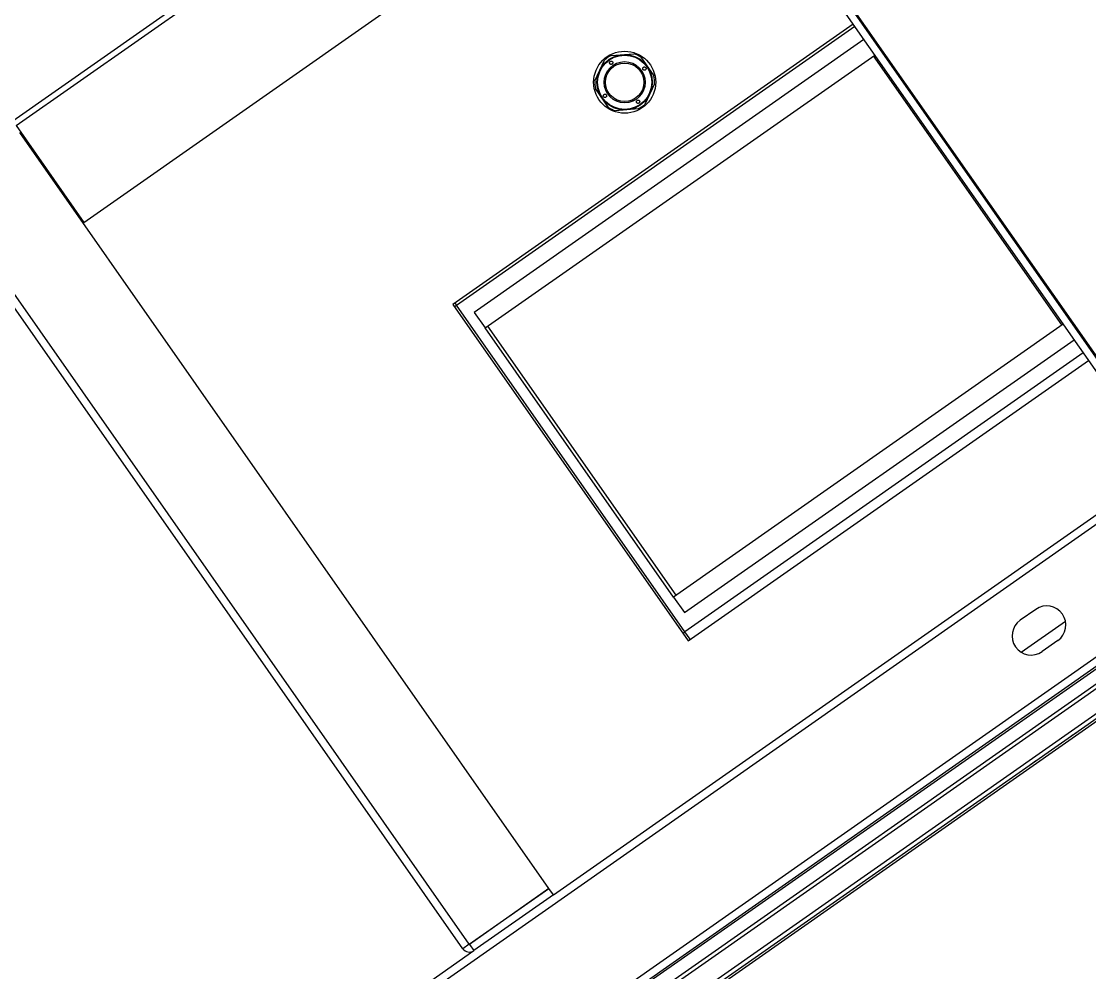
# Model space of a CAD drawing. Header units: millimetres. Extents: x 152904052 to 153933663, y 538271515 to 539240469.
# Drawn here: x 153347429 to 153347989, y 538942297 to 538942795 of the extents above; entities that cross this region are included whole.
import ezdxf

# ---------------------------------------------------------------- set-up
doc = ezdxf.new("R2010")
doc.units = ezdxf.units.MM
doc.layers.add('POWR', color=5, linetype='Continuous')

msp = doc.modelspace()

# ---------------------------------------------------------------- linework, layer by layer
at = {"layer": 'POWR', "color": 7}
for p, q in [((153347424.9, 538942742.77), (153348269.45, 538943334.13)), ((153347426.68, 538942740.23), (153348271.22, 538943331.59)), ((153347462.18, 538942689.53), (153348306.73, 538943280.89)), ((153346790.22, 538941689.56), (153348585.8, 538942946.84)), ((153347708.18, 538942337.33), (153348553.96, 538942929.55)), ((153348027.86, 538942561.17), (153347781.45, 538942913.08)), ((153348031.13, 538942563.47), (153347784.72, 538942915.37)), ((153347785.13, 538942915.66), (153348031.54, 538942563.75)), ((153346840, 538941655.08), (153348601.17, 538942888.27)), ((153347731.94, 538942265.4), (153348623.59, 538942889.89)), ((153347733.09, 538942263.77), (153348624.74, 538942888.25)), ((153346842.35, 538941651.72), (153348603.53, 538942884.91)), ((153348633.21, 538942880.87), (153347737.13, 538942253.29)), ((153348600.12, 538942881.06), (153347750.25, 538942285.97)), ((153348632.7, 538942877.95), (153347740.05, 538942252.77)), ((153347865.25, 538942793.4), (153347655.42, 538942646.48)), ((153347657.37, 538942646.14), (153347866.05, 538942792.26)), ((153347870.87, 538942785.37), (153347666.69, 538942642.41)), ((153347672.43, 538942634.22), (153347876.6, 538942777.18)), ((153347729.87, 538942763.74), (153347734.99, 538942774.54)), ((153347738.41, 538942776.9), (153347750.33, 538942777.86)), ((153347754.07, 538942776.08), (153347760.86, 538942766.23)), ((153347974.56, 538942635.8), (153347875.91, 538942776.7)), ((153347761.19, 538942762.1), (153347756.06, 538942751.3)), ((153347736.99, 538942749.77), (153347730.2, 538942759.61)), ((153347752.65, 538942748.95), (153347740.73, 538942747.99)), ((153347426.68, 538942740.23), (153347462.18, 538942689.53)), ((153347705.83, 538942340.69), (153347428.56, 538942736.67)), ((153347664.14, 538942311.5), (153347386.87, 538942707.48)), ((153347660.78, 538942309.15), (153347383.51, 538942705.12)), ((153347655.42, 538942646.48), (153347778.74, 538942470.36)), ((153347656.22, 538942645.33), (153347657.37, 538942646.14)), ((153347656.57, 538942647.28), (153347657.37, 538942646.14)), ((153347777.13, 538942475.1), (153347657.37, 538942646.14)), ((153347666.69, 538942642.41), (153347672.43, 538942634.22)), ((153347771.09, 538942493.33), (153347672.43, 538942634.22)), ((153347673.74, 538942635.14), (153347772.4, 538942494.24)), ((153347975.26, 538942636.29), (153347771.09, 538942493.33)), ((153347776.82, 538942485.13), (153347980.99, 538942628.1)), ((153347985.81, 538942621.22), (153347777.13, 538942475.1)), ((153347778.74, 538942470.36), (153347988.57, 538942617.28)), ((153347771.09, 538942493.33), (153347776.82, 538942485.13)), ((153347960.96, 538942486.87), (153347952.77, 538942481.13)), ((153347953.22, 538942464.45), (153347976.48, 538942480.74)), ((153347775.99, 538942474.3), (153347777.13, 538942475.1)), ((153347779.89, 538942471.17), (153347777.13, 538942475.1)), ((153347972.43, 538942470.48), (153347964.24, 538942464.75)), ((153348000.43, 538942433.56), (153347760.26, 538942265.39)), ((153347980.59, 538942421.11), (153347979.19, 538942420.13)), ((153347980.59, 538942421.11), (153347980.53, 538942421.19)), ((153347980.61, 538942421.13), (153347980.55, 538942421.21)), ((153347981.67, 538942421.87), (153347980.61, 538942421.13)), ((153347981.67, 538942421.87), (153347981.61, 538942421.95)), ((153347982.36, 538942422.35), (153347981.67, 538942421.87)), ((153347982.36, 538942422.35), (153347982.3, 538942422.43)), ((153347982.58, 538942422.51), (153347982.36, 538942422.35)), ((153347985.77, 538942424.74), (153347985.71, 538942424.82)), ((153347987.51, 538942425.96), (153347987.46, 538942426.04)), ((153347972.26, 538942415.28), (153347972.2, 538942415.36)), ((153347973.31, 538942416.02), (153347973.26, 538942416.1)), ((153347975.14, 538942417.3), (153347975.08, 538942417.38)), ((153347979.19, 538942420.13), (153347978.09, 538942419.36)), ((153347978.18, 538942419.43), (153347978.13, 538942419.51)), ((153347979.19, 538942420.13), (153347979.13, 538942420.21)), ((153347963.9, 538942409.42), (153347963.84, 538942409.5)), ((153347966.94, 538942411.55), (153347966.88, 538942411.64)), ((153347971.04, 538942414.42), (153347970.98, 538942414.51)), ((153347971.2, 538942414.54), (153347971.14, 538942414.62)), ((153347957.24, 538942404.76), (153347957.18, 538942404.84)), ((153347958.83, 538942405.88), (153347957.38, 538942404.86)), ((153347958.83, 538942405.88), (153347958.78, 538942405.96)), ((153347959.39, 538942406.26), (153347959.33, 538942406.35)), ((153347960.86, 538942407.3), (153347959.39, 538942406.26)), ((153347960.86, 538942407.3), (153347960.81, 538942407.38)), ((153347961.49, 538942407.74), (153347960.86, 538942407.3)), ((153347961.64, 538942407.84), (153347961.58, 538942407.92)), ((153347962.84, 538942408.68), (153347962.78, 538942408.76)), ((153347949, 538942398.99), (153347948.95, 538942399.07)), ((153347950.22, 538942399.84), (153347950.16, 538942399.93)), ((153347951.28, 538942400.58), (153347951.22, 538942400.67)), ((153347952.33, 538942401.32), (153347952.28, 538942401.41)), ((153347953.55, 538942402.18), (153347953.49, 538942402.26)), ((153347942.96, 538942394.76), (153347942.9, 538942394.84)), ((153347934.81, 538942389.05), (153347934.75, 538942389.13)), ((153347935.74, 538942389.7), (153347935.68, 538942389.78)), ((153347930.71, 538942386.18), (153347930.65, 538942386.26)), ((153347917.47, 538942376.91), (153347917.41, 538942376.99)), ((153347923.56, 538942381.17), (153347923.51, 538942381.26)), ((153347910.33, 538942371.9), (153347910.27, 538942371.99)), ((153347911.38, 538942372.64), (153347911.33, 538942372.73)), ((153347914.43, 538942374.78), (153347914.37, 538942374.86)), ((153347903.19, 538942366.9), (153347903.13, 538942366.98)), ((153347906.23, 538942369.03), (153347906.17, 538942369.12)), ((153347891.84, 538942358.95), (153347891.78, 538942359.04)), ((153347894.88, 538942361.09), (153347894.82, 538942361.17)), ((153347896.4, 538942362.15), (153347896.34, 538942362.23)), ((153347897.92, 538942363.22), (153347897.87, 538942363.3)), ((153347883.64, 538942353.21), (153347883.58, 538942353.29)), ((153347885.16, 538942354.28), (153347885.1, 538942354.36)), ((153347886.68, 538942355.34), (153347886.62, 538942355.43)), ((153347889.72, 538942357.47), (153347889.67, 538942357.56)), ((153347890.78, 538942358.21), (153347890.72, 538942358.3)), ((153347877.7, 538942349.05), (153347877.64, 538942349.13)), ((153347870.56, 538942344.05), (153347870.5, 538942344.13)), ((153347874.66, 538942346.92), (153347874.6, 538942347)), ((153347664.14, 538942311.5), (153347705.83, 538942340.69)), ((153347705.89, 538942340.61), (153347664.19, 538942311.42)), ((153347708.18, 538942337.33), (153347666.49, 538942308.14)), ((153347708.18, 538942337.33), (153347705.89, 538942340.61)), ((153347853.12, 538942331.84), (153347853.06, 538942331.92)), ((153347854.95, 538942333.12), (153347854.89, 538942333.2)), ((153347857.99, 538942335.25), (153347857.93, 538942335.33)), ((153347685, 538942325.99), (153347684.94, 538942326.07)), ((153347684.95, 538942326.07), (153347685, 538942325.99)), ((153347685.11, 538942326.18), (153347685.16, 538942326.1)), ((153347846.75, 538942327.38), (153347846.69, 538942327.46)), ((153347850.85, 538942330.25), (153347850.79, 538942330.33)), ((153347681.56, 538942323.58), (153347681.5, 538942323.66)), ((153347681.66, 538942323.77), (153347681.72, 538942323.69)), ((153347683.36, 538942324.84), (153347683.3, 538942324.92)), ((153347829.73, 538942315.46), (153347829.67, 538942315.54)), ((153347830.79, 538942316.2), (153347830.73, 538942316.28)), ((153347831.84, 538942316.94), (153347831.79, 538942317.02)), ((153347834.89, 538942319.07), (153347834.83, 538942319.15)), ((153347664.14, 538942311.5), (153347660.78, 538942309.15)), ((153347664.19, 538942311.42), (153347666.49, 538942308.14)), ((153347823.64, 538942311.19), (153347823.59, 538942311.28)), ((153347826.69, 538942313.33), (153347826.63, 538942313.41)), ((153346817.35, 538941713.57), (153347666.49, 538942308.14)), ((153347815.97, 538942305.82), (153347815.92, 538942305.9)), ((153347818.04, 538942307.27), (153347817.99, 538942307.35)), ((153347808.36, 538942300.49), (153347808.3, 538942300.57)), ((153347803.65, 538942297.19), (153347803.59, 538942297.27))]:
    msp.add_line(p, q, dxfattribs=at)
for radius in [16.25, 14.5, 14.21, 10.79, 10.09]:
    msp.add_circle((153347745.53, 538942762.92), radius, dxfattribs=at)
for centre, radius, start, end in [((153347745.53, 538942762.92), 15.68, 117.0092, 132.1895), ((153347745.53, 538942762.92), 15.68, 57.0092, 72.1895), ((153347745.53, 538942762.92), 15.68, 177.0092, 192.1895), ((153347745.53, 538942762.92), 15.68, 357.0092, 12.1895), ((153347745.53, 538942762.92), 15.68, 297.0092, 312.1895), ((153347745.53, 538942762.92), 15.68, 237.0092, 252.1895), ((153347966.7, 538942478.67), 10, 305, 125), ((153347958.51, 538942472.94), 10, 125, 305), ((153347664.14, 538942311.5), 4.1, 215, 305), ((153347664.14, 538942311.5), 0.1, 215, 305)]:
    msp.add_arc(centre, radius, start, end, dxfattribs=at)
for points, knots in [([(153347738.49, 538942772.28), (153347738.56, 538942772.29), (153347738.71, 538942772.31), (153347738.93, 538942772.41), (153347739.11, 538942772.55), (153347739.25, 538942772.74), (153347739.34, 538942772.98), (153347739.35, 538942773.3), (153347739.22, 538942773.62), (153347738.96, 538942773.87), (153347738.65, 538942773.99), (153347738.38, 538942774), (153347738.15, 538942773.94), (153347737.95, 538942773.83), (153347737.8, 538942773.68), (153347737.69, 538942773.48), (153347737.62, 538942773.2), (153347737.65, 538942772.87), (153347737.82, 538942772.55), (153347738.1, 538942772.32), (153347738.37, 538942772.29), (153347738.49, 538942772.28)], [0, 0, 0, 0, 0.037655, 0.075529, 0.109622, 0.142408, 0.18759, 0.24856, 0.329431, 0.41155, 0.474655, 0.51947, 0.554483, 0.589706, 0.620506, 0.652427, 0.702904, 0.774298, 0.847915, 0.935622, 1, 1, 1, 1]), ([(153347755.49, 538942769.28), (153347755.58, 538942769.24), (153347755.8, 538942769.16), (153347756.14, 538942769.2), (153347756.46, 538942769.38), (153347756.68, 538942769.69), (153347756.75, 538942770.01), (153347756.73, 538942770.26), (153347756.65, 538942770.48), (153347756.52, 538942770.65), (153347756.35, 538942770.8), (153347756.11, 538942770.91), (153347755.78, 538942770.94), (153347755.43, 538942770.83), (153347755.16, 538942770.6), (153347755.02, 538942770.31), (153347754.99, 538942770.03), (153347755.04, 538942769.78), (153347755.16, 538942769.56), (153347755.32, 538942769.39), (153347755.43, 538942769.31), (153347755.49, 538942769.28)], [0, 0, 0, 0, 0.0522296, 0.1192148, 0.2044654, 0.2903646, 0.3432844, 0.3835814, 0.4161898, 0.448914, 0.4793535, 0.5214007, 0.5803525, 0.661164, 0.7433981, 0.8083834, 0.8562705, 0.8942785, 0.9325084, 0.9658413, 1, 1, 1, 1]), ([(153347734.83, 538942755), (153347734.95, 538942754.96), (153347735.22, 538942754.89), (153347735.58, 538942754.99), (153347735.87, 538942755.21), (153347736.03, 538942755.49), (153347736.07, 538942755.78), (153347736.02, 538942756.03), (153347735.92, 538942756.26), (153347735.76, 538942756.44), (153347735.57, 538942756.58), (153347735.31, 538942756.67), (153347734.99, 538942756.67), (153347734.66, 538942756.51), (153347734.42, 538942756.23), (153347734.32, 538942755.92), (153347734.32, 538942755.65), (153347734.38, 538942755.42), (153347734.5, 538942755.23), (153347734.66, 538942755.08), (153347734.77, 538942755.03), (153347734.83, 538942755)], [0, 0, 0, 0, 0.0672662, 0.1456476, 0.2259598, 0.2945474, 0.3443662, 0.3835245, 0.4229393, 0.4567117, 0.4897052, 0.5361126, 0.5989629, 0.6814487, 0.7649929, 0.8246243, 0.8679071, 0.9020424, 0.9363559, 0.9669475, 1, 1, 1, 1]), ([(153347752.73, 538942751.87), (153347752.79, 538942751.88), (153347752.92, 538942751.91), (153347753.11, 538942752.02), (153347753.25, 538942752.17), (153347753.37, 538942752.37), (153347753.44, 538942752.64), (153347753.4, 538942752.97), (153347753.24, 538942753.29), (153347752.97, 538942753.5), (153347752.66, 538942753.57), (153347752.41, 538942753.55), (153347752.19, 538942753.47), (153347752, 538942753.34), (153347751.86, 538942753.18), (153347751.75, 538942752.97), (153347751.69, 538942752.69), (153347751.76, 538942752.37), (153347751.97, 538942752.08), (153347752.27, 538942751.89), (153347752.55, 538942751.85), (153347752.69, 538942751.86), (153347752.73, 538942751.87)], [0, 0, 0, 0, 0.032752, 0.06566, 0.096359, 0.128239, 0.178564, 0.249759, 0.323184, 0.410832, 0.464034, 0.505856, 0.540618, 0.575489, 0.608047, 0.643003, 0.696435, 0.769015, 0.843405, 0.93108, 0.98189, 1, 1, 1, 1])]:
    msp.add_open_spline(points, degree=3, knots=knots, dxfattribs=at)

doc.saveas('drawing.dxf')
